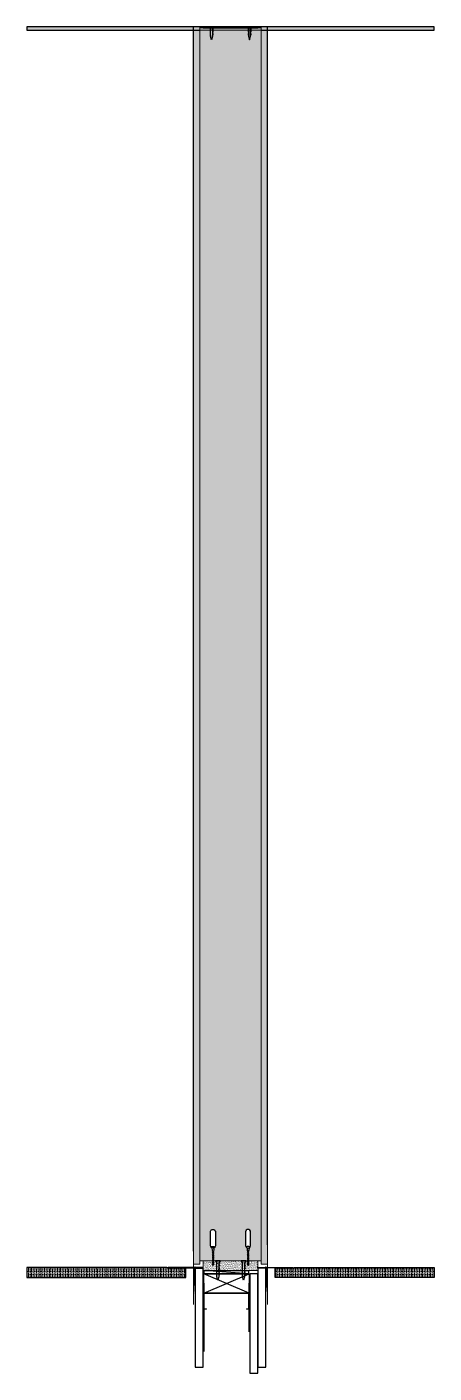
# Model space of a CAD drawing. Header units: inches. Extents: x -395 to 792, y -235 to 476.
# Drawn here: x -289 to -257.3, y 365.6 to 470.1 of the extents above; entities that cross this region are included whole.
import ezdxf

# ---------------------------------------------------------------- set-up
doc = ezdxf.new("R2010")
doc.units = ezdxf.units.IN
doc.header["$LTSCALE"] = 0.25
doc.header["$MEASUREMENT"] = 0
doc.linetypes.add('HIDDEN', pattern=[0.375, 0.25, -0.125])
for name, color, linetype in [('IWC_0', 7, 'Continuous'), ('IWC_02', 9, 'Continuous'), ('IWC_02_A', 8, 'Continuous'), ('IWC_04', 252, 'Continuous')]:
    doc.layers.add(name, color=color, linetype=linetype)
for name, color, linetype, lineweight in [('IWC_01', 4, 'Continuous', 15), ('IWC_03', 5, 'HIDDEN', 30), ('IWC_06', 1, 'Continuous', 15), ('IWC_08', 42, 'Continuous', 15), ('LYT-IWC_02', 9, 'Continuous', 9)]:
    doc.layers.add(name, color=color, linetype=linetype, lineweight=lineweight)
doc.layers.add('IWC_12', color=1, linetype='Continuous', lineweight=15, plot=False)
pattern_1 = [(63.43495, (1.7933, 0.0867), (2, -1e-10), [0.462137, -1.773931]), (40.6013, (0.4776, 1.816), (2, 2e-09), [0.415807, -8.803738]), (40.6013, (1.4776, 3.816), (2, 2e-09), [0.415807, -8.803738]), (40.6013, (2.4776, 5.816), (2, -1e-09), [0.415807, -8.803738]), (63.43495, (0.7786, -0.1928), (2, -1e-10), [0.423701, -1.812367]), (50.19443, (0.968, 0.1861), (2, 8e-11), [0.22405, -7.5862]), (50.19443, (1.968, 2.1861), (2, 8e-11), [0.22405, -7.5862]), (50.19443, (2.968, 4.1861), (2, 8e-11), [0.22405, -7.5862]), (21.80141, (1.1115, 0.35825), (2, -3e-09), [0.286871, -5.0982936]), (33.69007, (1.3779, 0.4648), (2, -1e-09), [0.252181, -3.35337]), (63.43495, (1.5877, 0.6047), (2, -8e-10), [0.335529, -1.900539]), (45, (1.7377, 0.9048), (2, -1e-16), [0.271782, -5.385072]), (45, (2.7377, 2.9048), (2, -1e-16), [0.271782, -5.385072]), (21.80141, (1.9299, 1.097), (2, -3e-09), [0.219237, -5.165928]), (63.43495, (0.1305, -0.239), (2, -8e-10), [0.71896, -1.517108]), (50.19443, (0.452, 0.404), (2, 8e-11), [0.457356, -7.352893]), (50.19443, (1.452, 2.404), (2, 8e-11), [0.457356, -7.352893]), (50.19443, (2.452, 4.404), (2, 8e-11), [0.457356, -7.352893]), (33.69007, (0.7448, 0.7554), (2, -1e-09), [0.224056, -3.381495]), (15.9454, (0.9312, 0.87964), (2, -1.4e-07), [0.3562484, -6.9238614]), (33.69007, (1.2738, 0.9775), (2, -1e-09), [0.409297, -3.1962546]), (50.19443, (1.6143, 1.2045), (2, 8e-11), [0.519734, -7.290516]), (50.19443, (2.6143, 3.2045), (2, 8e-11), [0.519734, -7.290516]), (50.19443, (3.6143, 5.2045), (2, -3e-10), [0.519734, -7.290516]), (21.80141, (1.94704, 1.6038), (2, -3e-09), [0.57145, -4.813715]), (50.19443, (0, 0.5), (2, 8e-11), [0.521407, -7.288843]), (50.19443, (1, 2.5), (2, 8e-11), [0.521407, -7.288843]), (50.19443, (2, 4.5), (2, 8e-11), [0.521407, -7.288843]), (33.69007, (0.3338, 0.9006), (2, -1e-09), [0.4838075, -3.121744]), (26.56505, (0.73635, 1.1689), (2, 1e-10), [0.798596, -8.145676]), (26.56505, (1.73635, 3.1689), (2, 1e-10), [0.798596, -8.145676]), (40.6013, (1.4506, 1.5261), (2, 2e-09), [0.43193, -8.787614]), (40.6013, (2.4506, 3.5261), (2, 2e-09), [0.43193, -8.787614]), (40.6013, (3.4506, 5.5261), (2, 2e-09), [0.43193, -8.787614]), (33.69007, (0.1335, 1.1784), (2, -1e-09), [0.273579, -3.331972]), (26.56505, (0.3611, 1.3301), (2, 8e-10), [0.715808, -8.228464]), (26.56505, (1.3611, 3.3301), (2, -8e-09), [0.715808, -8.228464]), (40.6013, (1.0013, 1.6503), (2, 2e-09), [0.170082, -9.049462]), (40.6013, (2.0013, 3.6503), (2, 2e-09), [0.170082, -9.049462]), (40.6013, (3.0013, 5.6503), (2, 2e-09), [0.170082, -9.049462])]
pattern_2 = [(90, (188.91977, 132.72898), (-0.125, 0.21875), [0.3125, -0.0625, 0, -0.0625])]

# ---------------------------------------------------------------- blocks, each defined once
blk = doc.blocks.new('*U56')
at = {"layer": 'IWC_02'}
for p, q in [((-0.27, 0.06), (-0.35, 0)), ((-0.27, -0.06), (-0.35, 0)), ((-0.22, -0.06), (-0.27, 0.06)), ((-0.15, -0.06), (-0.21, 0.06)), ((-0.09, -0.06), (-0.14, 0.06)), ((-0.03, -0.06), (-0.08, 0.06)), ((0.04, -0.06), (-0.02, 0.06)), ((0.1, -0.06), (0.05, 0.06)), ((0.17, -0.06), (0.11, 0.06)), ((0.23, -0.06), (0.18, 0.06)), ((0.29, -0.06), (0.24, 0.06)), ((0.36, -0.06), (0.3, 0.06)), ((0.42, -0.06), (0.37, 0.06)), ((0.49, -0.06), (0.43, 0.06)), ((0.55, -0.06), (0.49, 0.06)), ((0.61, -0.06), (0.56, 0.06)), ((0.68, -0.06), (0.62, 0.06)), ((0.74, -0.06), (0.69, 0.06)), ((0.81, -0.06), (0.75, 0.06)), ((1.02, 0.08), (0.82, 0.06)), ((1.05, 0.13), (1.06, 0.13)), ((1.12, -0.06), (1.12, 0.06)), ((2.32, 0.19), (1.19, 0.19)), ((2.44, -0.06), (2.44, 0.06)), ((1.02, -0.08), (0.82, -0.06)), ((1.05, -0.13), (1.06, -0.13)), ((1.19, -0.19), (2.32, -0.19))]:
    blk.add_line(p, q, dxfattribs=at)
for centre, radius, start, end in [((1.19, 0), 0.188, 90, 270), ((1.06, 0.06), 0.0625, 0, 90), ((2.32, 0.06), 0.125, 0, 90), ((1.06, -0.06), 0.0625, 270, 0), ((2.32, -0.06), 0.125, 270, 0)]:
    blk.add_arc(centre, radius, start, end, dxfattribs=at)
blk = doc.blocks.new('*U57')
at = {"layer": 'IWC_02_A'}
for p, q in [((-0.15, 0.07), (-0.21, 0.07)), ((-0.01, 0.18), (-0.15, 0.07)), ((0, 0.18), (-0.01, 0.18)), ((-0.15, -0.07), (-0.21, -0.07)), ((-0.01, -0.18), (-0.15, -0.07)), ((0, -0.18), (-0.01, -0.18))]:
    blk.add_line(p, q, dxfattribs=at)
for points in [[(-0.15, 0.07), (-0.73, 0.07), (-1, 0), (-1, 0), (-0.73, -0.07), (-0.15, -0.07)], [(-0.01, 0.18), (-0.01, -0.18)], [(0, 0.18), (0, -0.18)]]:
    blk.add_lwpolyline(points, dxfattribs=at)
at = {"layer": 'IWC_03'}
for points in [[(-0.11, 0.1), (-0.58, 0.1), (-0.73, 0.07)], [(-0.11, -0.1), (-0.58, -0.1), (-0.73, -0.07)]]:
    blk.add_lwpolyline(points, dxfattribs=at)
blk = doc.blocks.new('*U58')
at = {"layer": 'IWC_02_A'}
for p, q in [((-0.15, 0.07), (-0.21, 0.07)), ((-0.01, 0.18), (-0.15, 0.07)), ((0, 0.18), (-0.01, 0.18)), ((-0.15, -0.07), (-0.21, -0.07)), ((-0.01, -0.18), (-0.15, -0.07)), ((0, -0.18), (-0.01, -0.18))]:
    blk.add_line(p, q, dxfattribs=at)
for points in [[(-0.15, 0.07), (-1.23, 0.07), (-1.5, 0), (-1.5, 0), (-1.23, -0.07), (-0.15, -0.07)], [(-0.01, 0.18), (-0.01, -0.18)], [(0, 0.18), (0, -0.18)]]:
    blk.add_lwpolyline(points, dxfattribs=at)
at = {"layer": 'IWC_03'}
for points in [[(-0.11, 0.1), (-1.08, 0.1), (-1.23, 0.07)], [(-0.11, -0.1), (-1.08, -0.1), (-1.23, -0.07)]]:
    blk.add_lwpolyline(points, dxfattribs=at)
blk = doc.blocks.new('*U8')
at = {"layer": 'IWC_12'}
for p in [(-0.625, 0), (0, 0), (3.625, 0), (4.25, 0)]:
    blk.add_point(p, dxfattribs=at)
at = {"layer": 'LYT-IWC_02'}
blk.add_lwpolyline([(3.5625, 1.2215, 0.4142135624), (3.534, 1.25), (3.359375, 1.25), (3.359375, 1.2215), (3.534, 1.2215), (3.534, 0.0285), (0.091, 0.0285), (0.091, 1.2215), (0.265625, 1.2215), (0.265625, 1.25), (0.091, 1.25, 0.4142135624), (0.0625, 1.2215), (0.0625, 0.0285, 0.4142135624), (0.091, 0), (3.534, 0, 0.4142135624), (3.5625, 0.0285)], format="xyb", close=True, dxfattribs=at)
blk = doc.blocks.new('IWC_Bead.L')
at = {"layer": 'IWC_02'}
for p, q in [((0, 0.03125), (-0.828125, 0.015625)), ((-0.828125, 0.015625), (-0.828125, 0)), ((-0.828125, 0), (0, 0)), ((0, 0.0425), (0, 0.03125)), ((0, 0), (0, -0.625)), ((0.026875, 0.0625), (0.02, 0.0625)), ((0.046875, -0.625), (0.046875, 0.0425)), ((0.046875, -0.53125), (0.046875, -0.53125))]:
    blk.add_line(p, q, dxfattribs=at)
for points in [[(0.02, 0.0625), (-1.828125, 0)], [(-1.828125, 0), (-0.828125, 0)], [(0, -0.625), (0.046875, -0.625)]]:
    blk.add_lwpolyline(points, dxfattribs=at)
at = {"layer": 'IWC_02', "color": 252}
blk.add_circle((0.046875, 0), 0.033002, dxfattribs=at)
at = {"layer": 'IWC_02'}
for centre, start, end in [((0.02, 0.0425), 90, 180), ((0.026875, 0.0425), 360, 90)]:
    blk.add_arc(centre, 0.02, start, end, dxfattribs=at)
blk = doc.blocks.new('*U15')
at = {"layer": 'LYT-IWC_02'}
blk.add_blockref('IWC_Bead.L', (0, 0), dxfattribs=at)
blk = doc.blocks.new('Layout_SV01')
at = {"layer": 'IWC_08'}
h = blk.add_hatch(dxfattribs=at)
h.set_pattern_fill('PARTICAL-BOARD', color=253, angle=45, style=0)
h.set_pattern_definition(pattern_2)
h.paths.add_polyline_path([(12.35, 0.03), (10.91, 0.03), (10.87, 0), (0, 0), (0, 0.78), (12.35, 0.78)])
h = blk.add_hatch(dxfattribs=at)
h.set_pattern_fill('PARTICAL-BOARD', color=253, angle=45, style=0)
h.set_pattern_definition(pattern_2)
h.paths.add_polyline_path([(19.29, 0.03), (20.73, 0.03), (20.76, 0), (31.64, 0), (31.64, 0.78), (19.29, 0.78)])
at = {"layer": 'IWC_0'}
blk.add_lwpolyline([(31.64, -96.25), (0, -96.25)], dxfattribs=at)
at = {"layer": 'IWC_02'}
for points in [[(13.07, 0.05), (13.07, 7.75), (13.69, 7.75), (13.69, 0.05)], [(17.32, 0.5), (17.32, 8.2), (17.94, 8.2), (17.94, 0.5)], [(17.94, 0.05), (17.94, 7.75), (18.57, 7.75), (18.57, 0.05)], [(12.35, 0.03), (12.35, 0.03), (10.91, 0.03), (10.87, 0), (0, 0), (0, 0.78), (12.35, 0.78)], [(19.29, 0.03), (19.29, 0.03), (20.73, 0.03), (20.76, 0), (31.64, 0), (31.64, 0.78), (19.29, 0.78)]]:
    blk.add_lwpolyline(points, close=True, dxfattribs=at)
for points in [[(13.01, 1.4), (13.04, 1.4), (13.04, 0.03, -0.414214), (13.01, 0), (10.98, 0), (10.98, 0.03), (13.01, 0.03)], [(18.63, 1.4), (18.6, 1.4), (18.6, 0.03, 0.414214), (18.63, 0), (20.66, 0), (20.66, 0.03), (18.63, 0.03)]]:
    blk.add_lwpolyline(points, format="xyb", close=True, dxfattribs=at)
at = {"layer": 'IWC_02_A'}
for points in [[(13.76, 1.22), (13.76, 6.53)], [(17.26, 5), (17.26, 1.22)]]:
    blk.add_lwpolyline(points, dxfattribs=at)
at = {"layer": 'IWC_04'}
blk.add_lwpolyline([(13.76, 0.5), (17.26, 0.5), (17.26, 2), (13.76, 2)], close=True, dxfattribs=at)
for points in [[(17.26, 2), (13.76, 0.5)], [(13.76, 2), (17.26, 0.5)]]:
    blk.add_lwpolyline(points, dxfattribs=at)
at = {"layer": 'IWC_12'}
for points in [[(12.94, -1.75), (12.94, 2.89)], [(18.69, -1.75), (18.69, 2.89)], [(31.64, -96), (0, -96)]]:
    blk.add_lwpolyline(points, dxfattribs=at)
at = {"layer": 'IWC_02', "xscale": -1, "rotation": 90}
blk.add_blockref('*U15', (13.07, 0.05), dxfattribs=at)
at = {"layer": 'IWC_02', "rotation": 270}
blk.add_blockref('*U15', (18.57, 0.05), dxfattribs=at)
at = {"layer": 'IWC_06', "xscale": -1}
blk.add_blockref('*U8', (17.32, 2), dxfattribs=at)

msp = doc.modelspace()

# ---------------------------------------------------------------- hatches: boundary and pattern name
at = {"layer": 'IWC_08'}
h = msp.add_hatch(dxfattribs=at)
h.set_pattern_fill('PARTICAL-BOARD', color=252, angle=45, style=0)
h.set_pattern_definition([(90, (-100, 0), (-0.125, 0.21875), [0.3125, -0.0625, 0, -0.0625])])
h.paths.add_polyline_path([(-276.00689, 470.0996), (-276.00689, 469.8496), (-288.95102, 469.8496), (-288.95102, 470.0996)])
h.paths.add_polyline_path([(-270.25689, 469.8496), (-270.25689, 470.0996), (-257.31275, 470.0996), (-257.31275, 469.8496)])
h = msp.add_hatch(dxfattribs=at)
h.set_pattern_fill('LUMBER', color=256, scale=0.5, style=0)
h.set_pattern_definition(pattern_1)
h.paths.add_polyline_path([(-276.00689, 374.0996), (-275.50689, 374.0996), (-275.50689, 470.0996), (-276.00689, 470.0996)])
h = msp.add_hatch(dxfattribs=at)
h.set_pattern_fill('STEEL', color=252, style=0)
h.set_pattern_definition([(45, (0, 0), (-0.088388348, 0.088388348), []), (45, (0, 0.0625), (-0.088388348, 0.088388348), [])])
h.paths.add_polyline_path([(-275.25689, 470.0371), (-271.00689, 470.0371), (-271.00689, 470.0996), (-275.25689, 470.0996)])
h = msp.add_hatch(dxfattribs=at)
h.set_pattern_fill('LUMBER', color=256, scale=0.5, style=0)
h.set_pattern_definition(pattern_1)
h.paths.add_polyline_path([(-270.75689, 374.0996), (-270.25689, 374.0996), (-270.25689, 470.0996), (-270.75689, 470.0996)])
h = msp.add_hatch(dxfattribs=at)
h.set_pattern_fill('LSL', color=256, angle=90, style=0)
h.set_pattern_definition([(90, (0, 0), (-0.25, 2e-17), [0.25, -0.25]), (135, (2e-17, 0.25), (-0.25, 3e-17), [0.0625, -0.22855339, 0.0625, -0.35355339])])
h.paths.add_polyline_path([(-274.30898, 376.77882), (-274.68398, 376.77882), (-274.68398, 375.33875), (-274.30898, 375.33875)])
h.paths.add_polyline_path([(-271.95479, 375.33875), (-271.57979, 375.33875), (-271.57979, 376.77882), (-271.95479, 376.77882)])
h.paths.add_polyline_path([(-275.50689, 374.3496), (-270.75689, 374.3496), (-270.75689, 470.0371), (-275.50689, 470.0371)])
h = msp.add_hatch(dxfattribs=at)
h.set_pattern_fill('MDF', color=256, scale=0.0625, style=0)
h.set_pattern_definition([(37.5, (0, 0), (-0.003937085, 0.120426486), [0, -0.095, 0, -0.10625, 0, -0.1015625]), (7.5, (0, 0), (0.110611044, 0.17638413), [0, -0.05125, 0, -0.085625, 0, -0.0328125]), (327.5, (-0.07687, 0), (0.194633866, 0.00035369), [0, -0.03125, 0, -0.1125, 0, -0.146875]), (317.5, (-0.07687, 0), (0.18788291, 0.05485472), [0, -0.015625, 0, -0.07375, 0, -0.084375])])
h.paths.add_polyline_path([(-275.25689, 373.5996), (-271.00689, 373.5996), (-271.00689, 374.3496), (-275.25689, 374.3496)])

# ---------------------------------------------------------------- linework, layer by layer
at = {"layer": 'IWC_01'}
for points in [[(-276.00689, 374.0996), (-275.50689, 374.0996), (-275.50689, 470.0996), (-276.00689, 470.0996)], [(-270.75689, 374.0996), (-270.25689, 374.0996), (-270.25689, 470.0996), (-270.75689, 470.0996)], [(-275.50689, 374.3496), (-270.75689, 374.3496), (-270.75689, 470.0371), (-275.50689, 470.0371)], [(-275.25689, 373.5996), (-271.00689, 373.5996), (-271.00689, 374.3496), (-275.25689, 374.3496)]]:
    msp.add_lwpolyline(points, close=True, dxfattribs=at)
at = {"layer": 'IWC_02'}
for points in [[(-270.75689, 469.8496), (-257.31275, 469.8496), (-257.31275, 470.0996), (-288.95102, 470.0996), (-288.95102, 469.8496), (-275.50689, 469.8496)], [(-276.00689, 469.8496), (-276.00689, 470.0996)], [(-270.25689, 469.8496), (-270.25689, 470.0996)], [(-271.72289, 373.3496), (-275.16589, 373.5996)]]:
    msp.add_lwpolyline(points, dxfattribs=at)
for points in [[(-275.25689, 470.0371), (-271.00689, 470.0371), (-271.00689, 470.0996), (-275.25689, 470.0996)], [(-275.16589, 373.5996), (-271.72289, 373.5996), (-271.72289, 373.3496), (-275.16589, 373.3496)]]:
    msp.add_lwpolyline(points, close=True, dxfattribs=at)
at = {"layer": 'IWC_04'}
for points in [[(-276.00689, 375.0996), (-276.00689, 469.8496)], [(-270.25689, 375.5996), (-270.25689, 469.8496)]]:
    msp.add_lwpolyline(points, dxfattribs=at)

# ---------------------------------------------------------------- block references
at = {"layer": 'IWC_02', "xscale": -1}
for name, p, rotation in [('Layout_SV01', (-288.95102, 373.8496), 180), ('*U57', (-274.60421, 470.0996), 270), ('*U56', (-274.49648, 374.33875), 270), ('*U58', (-274.12105, 374.3496), 270), ('*U58', (-272.12387, 374.3496), 270)]:
    msp.add_blockref(name, p, dxfattribs=dict(at, rotation=rotation))
at = {"layer": 'IWC_02', "rotation": 90.00000000000001}
for name, p in [('*U57', (-271.65956, 470.0996)), ('*U56', (-271.76729, 374.33875))]:
    msp.add_blockref(name, p, dxfattribs=at)

doc.saveas('drawing.dxf')
